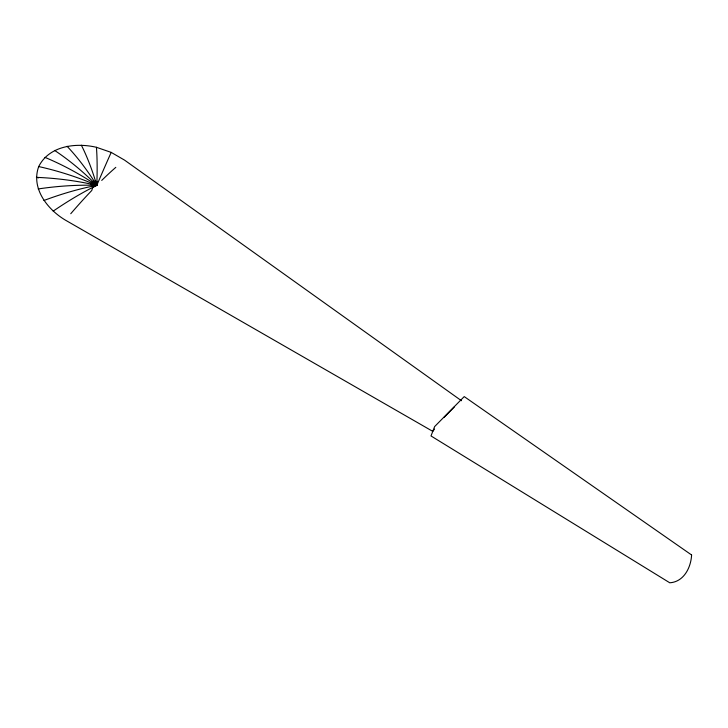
<?xml version="1.0" encoding="UTF-8"?>
<svg xmlns="http://www.w3.org/2000/svg" width="728" height="728" viewBox="0 0 728 728"><rect width="100%" height="100%" fill="white"/><g stroke="black" fill="none" stroke-linecap="round" stroke-linejoin="round"><path stroke-width="1.09" d="M70.752 213.723A233.743 48.658 -56.8 0 1 91.746 190.508L92.784 187.342L96.788 185.331L97.015 178.178A222.713 37.465 -78.6 0 0 96.433 147.293C75.93 142.479 49.085 145.7 38.711 166.566C30.776 188.288 47.484 209.464 65.338 220.093L432.778 431.367A61.134 12.731 -56.8 0 1 434.498 429.074M53.199 211.129A216.398 82.674 -44.8 0 1 89.735 188.925L96.788 185.331L96.924 181.227M91.892 186.323L96.788 185.331L99.499 179.033A216.398 4.168 -67.8 0 1 111.193 152.389L96.433 147.293M444.098 417.317L454.327 406.952M81.363 145.209A228.183 77.978 -89.9 0 1 94.476 177.823L96.788 185.331L88.17 187.132A222.713 117.226 -31.3 0 0 43.926 200.491M91.337 185.221L96.788 185.331L95.477 181.026M67.076 146.282A232.405 114.005 77.4 0 1 92.074 178.005L96.788 185.331L87.205 185.194A228.183 144.353 -15.2 0 0 38.184 188.952M91.173 184.102L96.788 185.331L94.112 181.126M38.611 177.841L36.4 177.359A232.405 161.58 3.6 0 1 86.914 183.238L96.788 185.331L89.981 178.706A235.062 142.406 62.4 0 0 54.636 150.432M91.391 183.074L96.788 185.331L92.92 181.527M44.936 157.366A235.972 160.679 44.6 0 1 88.352 179.88L96.788 185.331L87.296 181.427A235.062 167.24 24.4 0 0 38.711 166.566M111.193 152.389L124.543 160.114L461.452 400.719M91.983 182.191L96.788 185.331M101.72 180.417A233.743 48.658 -56.8 0 1 115.807 167.349M691.6 554.982C690.945 567.558 683.865 581.89 669.769 582.791L431.003 435.954L434.625 426.59L464.227 396.596L691.6 554.982"/></g></svg>
